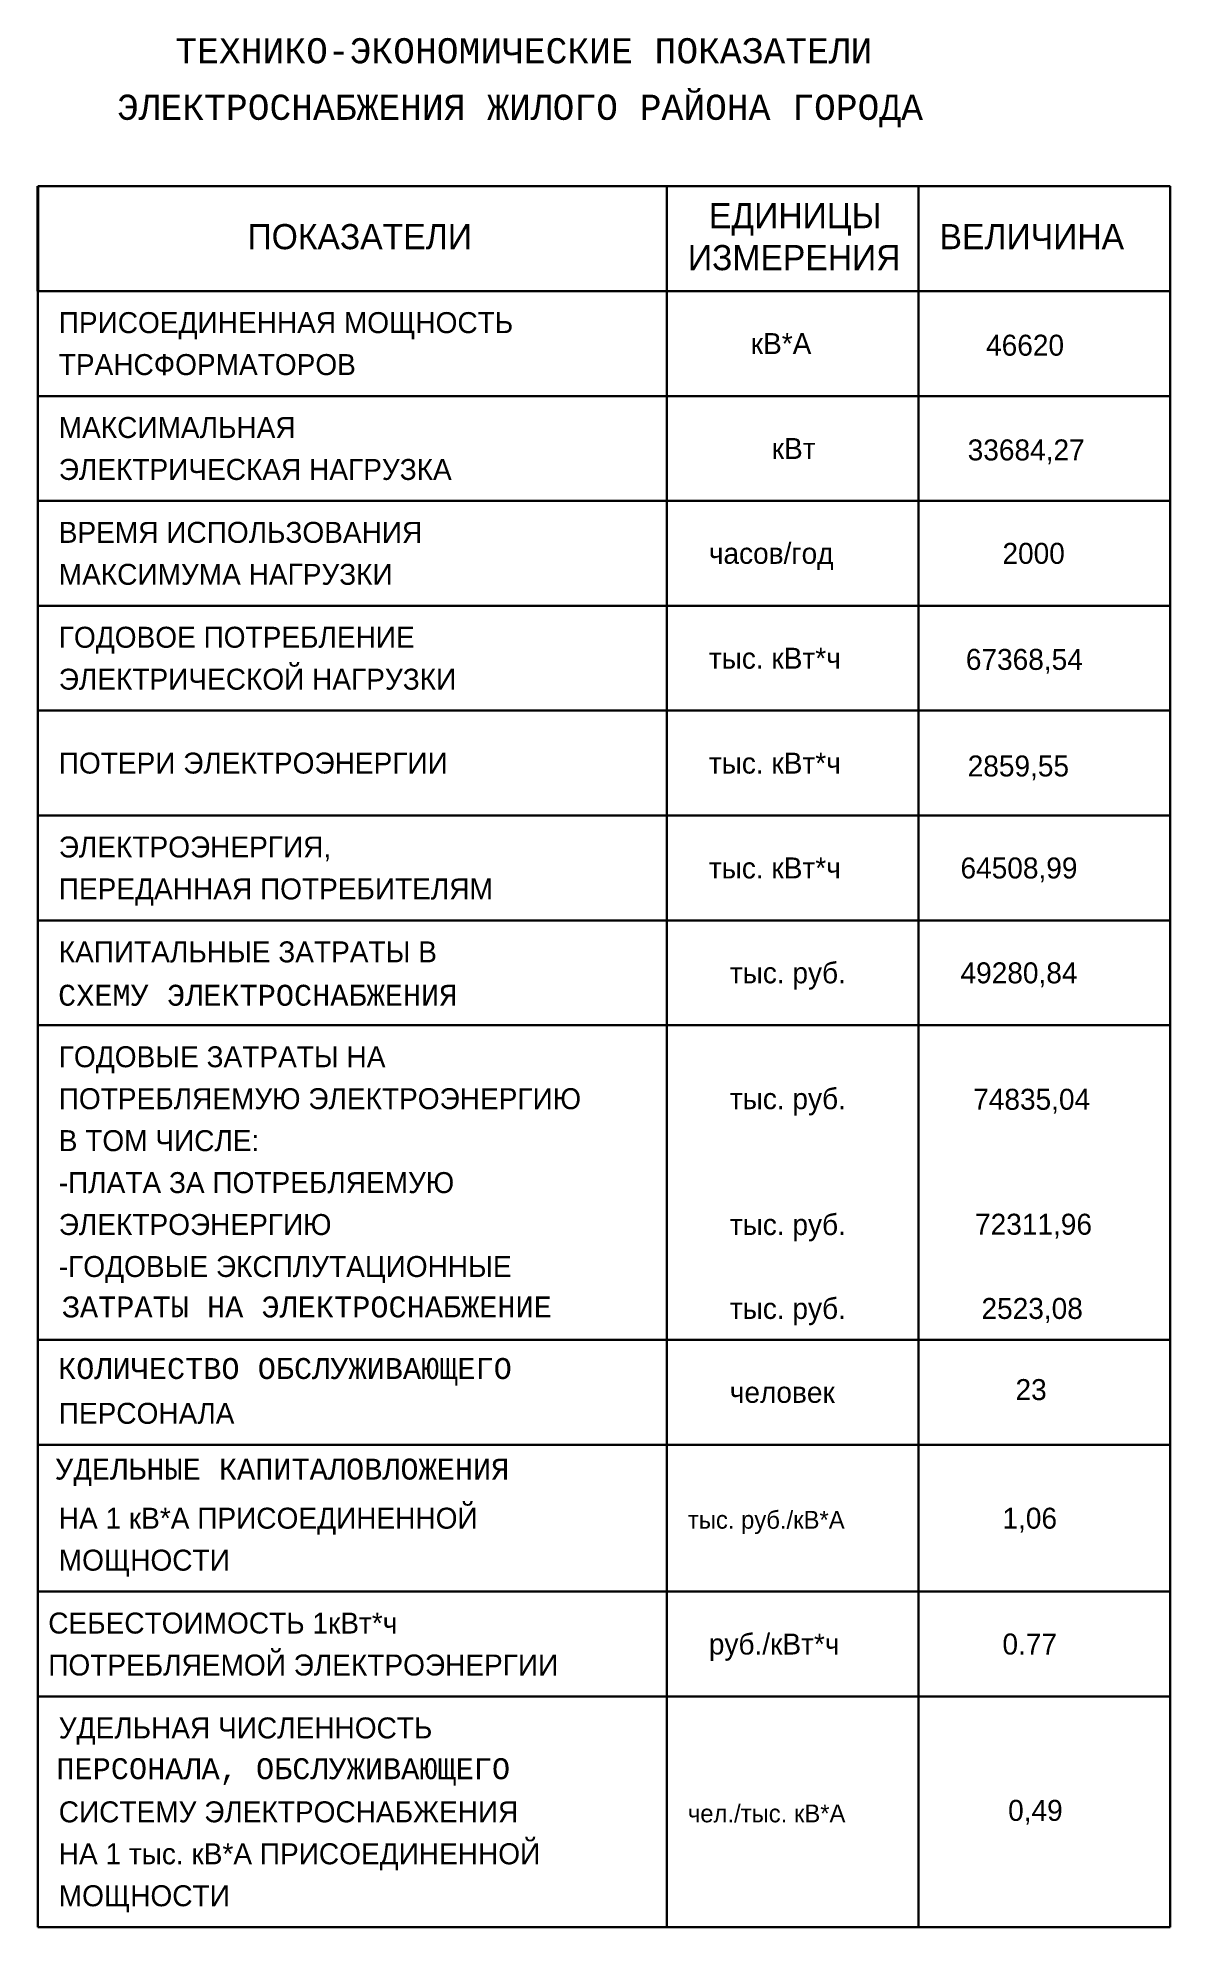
# Model space of a CAD drawing. Header units: millimetres. Extents: x -41 to 499, y 27 to 928.
import ezdxf

# ---------------------------------------------------------------- set-up
doc = ezdxf.new("R2010")
doc.units = ezdxf.units.MM
doc.header["$MEASUREMENT"] = 0

msp = doc.modelspace()

# ---------------------------------------------------------------- linework, layer by layer
at = {"lineweight": 30}
for p, q in [((498.52, 856.82), (-41.48, 856.82)), ((258.52, 856.82), (258.52, 26.82)), ((378.52, 856.82), (378.52, 26.82)), ((498.52, 26.82), (498.52, 856.82)), ((-41.48, 106.82), (-41.48, 806.82)), ((-41.48, 806.82), (498.52, 806.82)), ((498.52, 756.82), (-41.48, 756.82)), ((498.52, 706.82), (-41.48, 706.82)), ((498.52, 656.82), (-41.48, 656.82)), ((498.52, 606.82), (-41.48, 606.82)), ((498.52, 556.82), (-41.48, 556.82)), ((498.52, 506.82), (-41.48, 506.82)), ((498.52, 456.82), (-41.48, 456.82)), ((498.52, 306.82), (-41.48, 306.82)), ((498.52, 256.82), (-41.48, 256.82)), ((498.52, 186.82), (-41.48, 186.82)), ((498.52, 136.82), (-41.48, 136.82)), ((-41.48, 106.82), (-41.48, 26.82)), ((-41.48, 26.82), (498.52, 26.82))]:
    msp.add_line(p, q, dxfattribs=at)
at = {"lineweight": 40}
msp.add_line((-41.48, 856.82), (-41.48, 806.82), dxfattribs=at)

# ---------------------------------------------------------------- texts
at = {"lineweight": 60}
for s, height, p in [('ЕДИНИЦЫ', 12, (278.52, 836.82)), ('ПОКАЗАТЕЛИ', 12, (58.52, 826.82)), ('ВЕЛИЧИНА', 12, (388.52, 826.82)), ('ИЗМЕРЕНИЯ', 12, (268.52, 816.82)), ('ПРИСОЕДИНЕННАЯ МОЩНОСТЬ', 10, (-31.48, 786.82)), ('кВ*А', 10, (298.52, 776.82)), ('46620', 10, (410.71, 776.06)), ('ТРАНСФОРМАТОРОВ', 10, (-31.48, 766.82)), ('МАКСИМАЛЬНАЯ ', 10, (-31.48, 736.82)), ('кВт', 10, (308.52, 726.82)), ('33684,27', 10, (401.94, 726.13)), ('ЭЛЕКТРИЧЕСКАЯ НАГРУЗКА', 10, (-31.48, 716.82)), ('ВРЕМЯ ИСПОЛЬЗОВАНИЯ', 10, (-31.48, 686.82)), ('часов/год', 10, (278.52, 676.82)), ('2000', 10, (418.52, 676.82)), ('МАКСИМУМА НАГРУЗКИ', 10, (-31.48, 666.82)), ('ГОДОВОЕ ПОТРЕБЛЕНИЕ', 10, (-31.48, 636.82)), ('тыс. кВт*ч', 10, (278.52, 626.82)), ('67368,54', 10, (401.07, 626.26)), ('ЭЛЕКТРИЧЕСКОЙ НАГРУЗКИ', 10, (-31.48, 616.82)), ('ПОТЕРИ ЭЛЕКТРОЭНЕРГИИ', 10, (-31.48, 576.82)), ('тыс. кВт*ч', 10, (278.52, 576.82)), ('2859,55', 10, (401.94, 575.45)), ('ЭЛЕКТРОЭНЕРГИЯ, ', 10, (-31.48, 536.82)), ('тыс. кВт*ч', 10, (278.52, 526.82)), ('64508,99', 10, (398.52, 526.82)), ('ПЕРЕДАННАЯ ПОТРЕБИТЕЛЯМ', 10, (-31.48, 516.82)), ('КАПИТАЛЬНЫЕ ЗАТРАТЫ В', 10, (-31.48, 486.82)), ('тыс. руб.', 10, (288.52, 476.82)), ('49280,84', 10, (398.52, 476.82)), ('ГОДОВЫЕ ЗАТРАТЫ НА', 10, (-31.48, 436.82)), ('ПОТРЕБЛЯЕМУЮ ЭЛЕКТРОЭНЕРГИЮ', 10, (-31.48, 416.82)), ('тыс. руб.', 10, (288.52, 416.82)), ('74835,04', 10, (404.58, 416.54)), ('В ТОМ ЧИСЛЕ:', 10, (-31.48, 396.82)), ('-ПЛАТА ЗА ПОТРЕБЛЯЕМУЮ ', 10, (-31.48, 376.82)), ('ЭЛЕКТРОЭНЕРГИЮ', 10, (-31.48, 356.82)), ('тыс. руб.', 10, (288.52, 356.82)), ('72311,96', 10, (405.45, 356.97)), ('-ГОДОВЫЕ ЭКСПЛУТАЦИОННЫЕ', 10, (-31.48, 336.82)), ('тыс. руб.', 10, (288.52, 316.82)), ('2523,08', 10, (408.52, 316.82)), ('23', 10, (424.74, 278.13)), ('человек', 10, (288.52, 276.82)), ('ПЕРСОНАЛА', 10, (-31.48, 266.82)), ('НА 1 кВ*А ПРИСОЕДИНЕННОЙ ', 10, (-31.48, 216.82)), ('тыс. руб./кВ*А', 8.5, (268.52, 216.82)), ('1,06', 10, (418.52, 216.82)), ('МОЩНОСТИ', 10, (-31.48, 196.82)), ('СЕБЕСТОИМОСТЬ 1кВт*ч ', 10, (-36.48, 166.82)), ('руб./кВт*ч', 10, (278.52, 156.82)), ('0.77', 10, (418.52, 156.82)), ('ПОТРЕБЛЯЕМОЙ ЭЛЕКТРОЭНЕРГИИ', 10, (-36.48, 146.82)), ('УДЕЛЬНАЯ ЧИСЛЕННОСТЬ ', 10, (-31.48, 116.82)), ('СИСТЕМУ ЭЛЕКТРОСНАБЖЕНИЯ', 10, (-31.48, 76.82)), ('чел./тыс. кВ*А', 8.5, (268.52, 76.82)), ('0,49', 10, (421.23, 77.52)), ('НА 1 тыс. кВ*А ПРИСОЕДИНЕННОЙ', 10, (-31.48, 56.82)), ('МОЩНОСТИ', 10, (-31.48, 36.82))]:
    msp.add_text(s, height=height, dxfattribs=at).set_placement(p)
at = {"lineweight": 60, "attachment_point": 1}
for s, insert, char_height, width in [('{\\Fmonotxt.shx;ТЕХНИКО-ЭКОНОМИЧЕСКИЕ ПОКАЗАТЕЛИ}', (24.15, 927.43), 12, 380), ('{\\Fmonotxt.shx;ЭЛЕКТРОСНАБЖЕНИЯ ЖИЛОГО РАЙОНА ГОРОДА}', (-3.69, 900.5), 12, 459.9216), ('{\\Fmonotxt.shx;СХЕМУ ЭЛЕКТРОСНАБЖЕНИЯ}', (-31.8, 476.14), 10, 218.0538), ('{\\Fmonotxt.shx;ЗАТРАТЫ НА ЭЛЕКТРОСНАБЖЕНИЕ}', (-30.03, 327.54), 10, 271.3822), ('{\\Fmonotxt.shx;КОЛИЧЕСТВО ОБСЛУЖИВАЮЩЕГО}', (-31.8, 298.18), 10, 272.5673), ('{\\Fmonotxt.shx;УДЕЛЬНЫЕ КАПИТАЛОВЛОЖЕНИЯ}', (-32.99, 250.22), 10, 257.1613), ('{\\Fmonotxt.shx;ПЕРСОНАЛА, ОБСЛУЖИВАЮЩЕГО}', (-32.62, 107.38), 10, 251.8931)]:
    msp.add_mtext(s, dxfattribs=dict(at, insert=insert, char_height=char_height, width=width))

doc.saveas('drawing.dxf')
